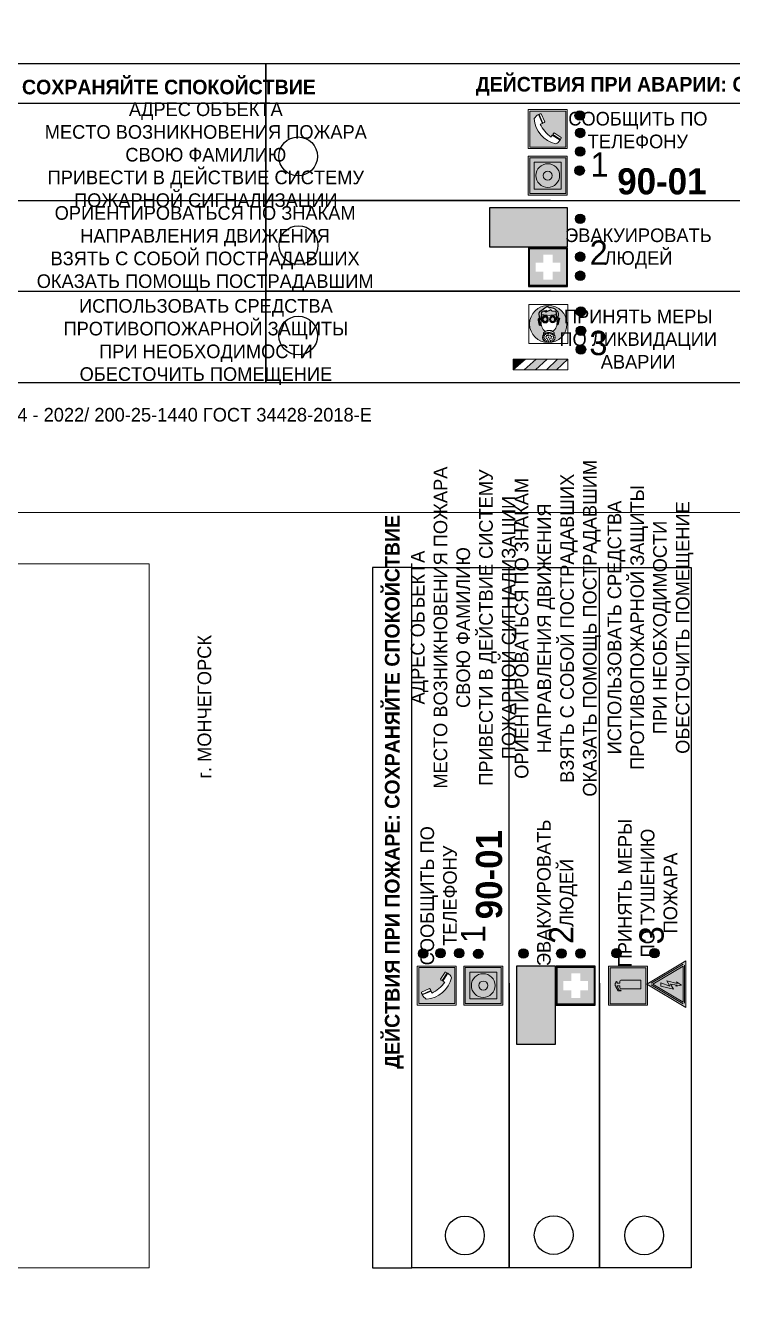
# Model space of a CAD drawing. Header units: millimetres. Extents: x 13810 to 67229, y 12374 to 21950.
# Drawn here: x 28586.3 to 28731.5, y 14384.2 to 14644.3 of the extents above; entities that cross this region are included whole.
import ezdxf

# ---------------------------------------------------------------- set-up
doc = ezdxf.new("R2010")
doc.units = ezdxf.units.MM
doc.styles.add('обычный', font='arial.ttf')
picture_1 = doc.add_image_def('image1.jpg', size_in_pixel=(337, 105))

# ---------------------------------------------------------------- blocks, each defined once
blk = doc.blocks.new('A$C3E6D3DDE')
at = {"lineweight": 5}
h = blk.add_hatch(color=40, dxfattribs=at)
h.paths.add_polyline_path([(24.1, 1.45), (16.46, -11.35), (31.74, -11.35)])
h.paths.add_polyline_path([(24.09, -0.46), (30.03, -10.41), (18.14, -10.41)], flags=16)
h.paths.add_polyline_path([(24.54, -3.08), (23.41, -6.02), (25.13, -5.01), (24.33, -8.5), (24.82, -8.27), (23.79, -9.86), (23.4, -8.04), (23.8, -8.43), (24.04, -6.29), (22.39, -7.25), (23.44, -3.08)], flags=0)
h = blk.add_hatch(color=256, dxfattribs=at)
h.paths.add_polyline_path([(24.37, 0.03, 0.567511), (23.82, 0.03), (17.59, -10.4, 0.582454), (17.86, -10.88), (30.32, -10.88, 0.582149), (30.6, -10.4)])
h.paths.add_polyline_path([(24.09, -0.46), (18.14, -10.41), (30.03, -10.41)], flags=16)
h.paths.add_polyline_path([(24.54, -3.08), (23.41, -6.02), (25.13, -5.01), (24.33, -8.5), (24.82, -8.27), (23.79, -9.86), (23.4, -8.04), (23.8, -8.43), (24.04, -6.29), (22.39, -7.25), (23.44, -3.08)], flags=0)
h = blk.add_hatch(color=40, dxfattribs=at)
h.paths.add_polyline_path([(24.09, -0.46), (18.14, -10.41), (30.03, -10.41)])
h.paths.add_polyline_path([(24.82, -8.27), (23.79, -9.86), (23.4, -8.04), (23.8, -8.43), (24.04, -6.29), (22.39, -7.25), (23.44, -3.08), (24.54, -3.08), (23.41, -6.02), (25.13, -5.01), (24.33, -8.5)], flags=16)
at = {"color": 40, "lineweight": 5}
for p, q in [((16.46, -11.35), (24.1, 1.45)), ((24.1, 1.45), (31.74, -11.35))]:
    blk.add_line(p, q, dxfattribs=at)
at = {"lineweight": 5}
for p, q in [((17.59, -10.4), (23.82, 0.03)), ((24.37, 0.03), (30.6, -10.4)), ((18.14, -10.41), (24.09, -0.46)), ((23.44, -3.08), (22.39, -7.25)), ((23.41, -6.02), (24.54, -3.08)), ((24.54, -3.08), (23.44, -3.08)), ((24.09, -0.46), (30.03, -10.41)), ((22.39, -7.25), (24.04, -6.29)), ((23.8, -8.43), (23.4, -8.04)), ((23.4, -8.04), (23.79, -9.86)), ((25.13, -5.01), (23.41, -6.02)), ((23.79, -9.86), (24.82, -8.27)), ((24.04, -6.29), (23.8, -8.43)), ((24.33, -8.5), (25.13, -5.01)), ((24.82, -8.27), (24.33, -8.5)), ((17.86, -10.88), (30.32, -10.88)), ((18.14, -10.41), (30.03, -10.41))]:
    blk.add_line(p, q, dxfattribs=at)
at = {"color": 50, "lineweight": 5}
blk.add_line((31.74, -11.35), (16.46, -11.35), dxfattribs=at)
blk = doc.blocks.new('A$C456E1F9C')
at = {"lineweight": 5}
h = blk.add_hatch(color=242, dxfattribs=at)
h.paths.add_polyline_path([(0.51, -1.47), (0.51, -13.26), (12.29, -13.26), (12.29, -1.47)])
h.paths.add_polyline_path([(5.42, -4.95, -0.254479), (4.78, -5.4), (3.52, -2.53, -0.209735), (4.23, -2.4)], flags=16)
h.paths.add_polyline_path([(8.53, -8.6), (10.87, -10.17), (10.54, -10.76), (8.03, -9.13, -0.192251)], flags=16)
h.paths.add_polyline_path([(4.61, -5.49, 0.005518), (3.87, -5.72, 0.128647), (7.49, -10.01, 0.00809), (7.83, -9.33), (10.47, -10.97, -0.16736), (8.99, -12.25, -0.327862), (1.95, -3.95, -0.166952), (3.36, -2.62)], flags=16)
at = {"color": 242, "lineweight": 5}
for p, q in [((0, -13.77), (0, -0.97)), ((12.8, -0.97), (0, -0.97)), ((4.61, -5.49), (3.36, -2.62)), ((3.52, -2.53), (4.78, -5.4)), ((4.23, -2.4), (5.42, -4.95)), ((12.8, -13.77), (12.8, -0.97)), ((7.83, -9.33), (10.47, -10.97)), ((8.03, -9.13), (10.54, -10.76)), ((10.81, -10.12), (8.53, -8.6)), ((10.54, -10.76), (10.8, -10.3)), ((10.8, -10.3), (10.81, -10.12)), ((0, -13.77), (12.8, -13.77))]:
    blk.add_line(p, q, dxfattribs=at)
blk.add_lwpolyline([(0.51, -1.47), (12.29, -1.47), (12.29, -13.26), (0.51, -13.26)], close=True, dxfattribs=at)
for centre, radius, start, end in [((4.59, -5.34), 2.99, 114.2845, 152.1974), ((11.12, -3.31), 9.19, 183.9915, 256.6009), ((4.02, -3.27), 0.891, 76.3284, 123.7092), ((14.98, -39.1), 35.17, 107.1487, 108.4135), ((13.86, -0.94), 11.08, 205.5536, 234.8762), ((4.68, -4.59), 0.824, 276.9621, 334.0723), ((-13.31, 0.8), 23.44, 332.5487, 334.4027), ((8.94, -9.5), 0.989, 114.4092, 157.9388), ((7.87, -9.46), 3, 291.9291, 329.9329)]:
    blk.add_arc(centre, radius, start, end, dxfattribs=at)
blk = doc.blocks.new('A$C54414219')
at = {"true_color": 0xffffff}
h = blk.add_hatch(color=7, dxfattribs=at)
h.paths.add_polyline_path([(2.39, -9.45), (2.39, -18.3), (11.23, -18.3), (11.23, -9.45)], flags=0)
h.paths.add_polyline_path([(10.71, -13.87, -1), (2.92, -13.87, -1)], flags=0)
h.paths.add_polyline_path([(8.3, -13.87, -1), (5.33, -13.87, -1)], flags=0)
h.paths.add_polyline_path([(0.41, -7.47), (0.41, -20.27), (13.21, -20.27), (13.21, -7.47)])
h.paths.add_polyline_path([(0.92, -19.77), (12.71, -19.77), (12.71, -7.98), (0.92, -7.98)], flags=16)
h.paths.add_polyline_path([(11.23, -9.45), (11.23, -18.3), (2.39, -18.3), (2.39, -9.45)], flags=0)
at = {"lineweight": 5}
h = blk.add_hatch(color=242, dxfattribs=at)
h.paths.add_polyline_path([(12.71, -7.98), (0.92, -7.98), (0.92, -19.77), (12.71, -19.77)])
h.paths.add_polyline_path([(11.23, -18.3), (2.39, -18.3), (2.39, -9.45), (11.23, -9.45)], flags=16)
h.paths.add_polyline_path([(10.71, -13.87, -1), (2.92, -13.87, -1)], flags=0)
h.paths.add_polyline_path([(8.3, -13.87, -1), (5.33, -13.87, -1)], flags=0)
at = {"true_color": 0xffffff}
h = blk.add_hatch(color=7, dxfattribs=at)
h.paths.add_polyline_path([(2.39, -9.45), (2.39, -18.3), (11.23, -18.3), (11.23, -9.45)])
h.paths.add_polyline_path([(10.71, -13.87, -1), (2.92, -13.87, -1)], flags=16)
h.paths.add_polyline_path([(8.3, -13.87, -1), (5.33, -13.87, -1)], flags=0)
at = {"lineweight": 5}
h = blk.add_hatch(color=242, dxfattribs=at)
h.paths.add_polyline_path([(2.92, -13.87, 1), (10.71, -13.87, 1)])
h.paths.add_polyline_path([(8.3, -13.87, -1), (5.33, -13.87, -1)], flags=16)
at = {"color": 242, "lineweight": 5}
for p, q in [((0.41, -20.27), (0.41, -7.47)), ((0.41, -7.47), (13.21, -7.47)), ((0.41, -7.47), (13.21, -7.47)), ((13.21, -20.27), (13.21, -7.47)), ((0.41, -20.27), (13.21, -20.27))]:
    blk.add_line(p, q, dxfattribs=at)
for points in [[(0.92, -7.98), (12.71, -7.98), (12.71, -19.77), (0.92, -19.77)], [(2.39, -9.45), (11.23, -9.45), (11.23, -18.3), (2.39, -18.3)]]:
    blk.add_lwpolyline(points, close=True, dxfattribs=at)
for radius in [3.89, 1.49]:
    blk.add_circle((6.81, -13.87), radius, dxfattribs=at)
blk = doc.blocks.new('A$C32E8229D')
at = {"true_color": 0xffffff}
blk.add_hatch(color=7, dxfattribs=at).paths.add_polyline_path([(0, 0), (0, -8), (16, -8), (16, 0)])
h = blk.add_hatch(color=126)
h.paths.add_polyline_path([(0.2, -0.2), (15.8, -0.2), (15.8, -7.8), (0.2, -7.8)])
h.paths.add_polyline_path([(13.49, -2.05), (12.08, -2.05), (11.37, -2.63, 0.162397), (11.29, -2.84), (11.29, -3.63), (10.35, -3.63), (10.35, -4.05), (11.68, -4.05), (11.68, -3.48), (12.26, -4.28), (11.29, -5.1), (11.29, -6.78), (11.85, -6.78), (11.85, -5.44), (12.8, -4.64), (12.8, -5.94), (14.46, -5.94), (14.46, -5.39), (13.45, -5.39), (13.45, -3.97), (12.46, -2.59), (13.15, -2.59), (13.69, -3.34), (14.18, -3)], flags=16)
h.paths.add_polyline_path([(10.74, -1.82, 1), (11.8, -1.82, 1)], flags=16)
h.paths.add_polyline_path([(9.39, -3.59), (5.99, -3.59), (6.56, -3.03), (5.91, -3.03), (5.1, -3.83), (5.91, -4.64), (6.56, -4.64), (5.99, -4.09), (9.39, -4.09)], flags=16)
h.paths.add_polyline_path([(4.29, -1.08), (1.72, -1.08), (1.72, -6.6), (4.29, -6.6)], flags=16)
at = {"color": 126}
blk.add_lwpolyline([(16, -8), (0, -8), (0, 0), (16, 0)], close=True, dxfattribs=at)
blk = doc.blocks.new('A$C18900ED3')
h = blk.add_hatch(color=126)
h.paths.add_polyline_path([(-0.18, -0.18), (-7.02, -0.18), (-7.02, -7.02), (-0.18, -7.02)])
h.paths.add_polyline_path([(-5.89, -4.46), (-5.89, -2.77), (-4.46, -2.77), (-4.46, -1.31), (-2.77, -1.31), (-2.77, -2.77), (-1.33, -2.77), (-1.33, -4.46), (-2.77, -4.46), (-2.77, -5.89), (-4.46, -5.89), (-4.46, -4.46)], flags=16)
at = {"color": 126}
for p, q in [((-7.2, 0), (-7.2, -7.2)), ((0, 0), (-7.2, 0)), ((0, -7.2), (0, 0)), ((-7.02, -7.02), (-7.02, -0.18)), ((-7.02, -0.18), (-0.18, -0.18)), ((-0.18, -0.18), (-0.18, -7.02)), ((-0.18, -7.02), (-7.02, -7.02)), ((-7.2, -7.2), (0, -7.2))]:
    blk.add_line(p, q, dxfattribs=at)
blk = doc.blocks.new('A$C3AD82952')
at = {"true_color": 0xf5f5ff}
h = blk.add_hatch(color=7, dxfattribs=at)
h.dxf.hatch_style = 1
h.paths.add_polyline_path([(8.21, 8.73, 0.414214), (7.89, 9.05), (7.22, 9.05), (7.22, 9.92), (7.59, 9.92, 1), (7.57, 10.36), (7.22, 10.36), (7.22, 10.6), (6.43, 10.6), (6.43, 10.36), (6.01, 10.36), (4.74, 9.59), (4.74, 8.69), (4.98, 8.73), (4.98, 9.26), (6.12, 9.91), (6.43, 9.91), (6.43, 9.05), (5.76, 9.05, 0.414214), (5.44, 8.73), (5.44, 2.2), (8.21, 2.2)], flags=0)
h.paths.add_polyline_path([(12.8, 12.8), (0, 12.8), (0, 0), (12.8, 0)])
h.paths.add_polyline_path([(0.51, 12.29), (12.29, 12.29), (12.29, 0.51), (0.51, 0.51)], flags=16)
h.paths.add_polyline_path([(4.74, 9.59), (6.01, 10.36), (6.43, 10.36), (6.43, 10.6), (7.22, 10.6), (7.22, 10.36), (7.59, 10.36, -0.94586), (7.59, 9.92), (7.22, 9.92), (7.22, 9.05), (7.89, 9.05, -0.414214), (8.21, 8.73), (8.21, 2.2), (5.44, 2.2), (5.44, 8.73, -0.414214), (5.76, 9.05), (6.43, 9.05), (6.43, 9.91), (6.12, 9.91), (4.98, 9.26), (4.98, 8.73), (4.74, 8.69)], flags=0)
h = blk.add_hatch(color=242)
h.dxf.hatch_style = 1
h.paths.add_polyline_path([(12.29, 12.29), (0.51, 12.29), (0.51, 0.51), (12.29, 0.51)])
h.paths.add_polyline_path([(4.74, 8.69), (4.74, 9.59), (6.01, 10.36), (6.43, 10.36), (6.43, 10.6), (7.22, 10.6), (7.22, 10.36), (7.59, 10.36, -0.94586), (7.59, 9.92), (7.22, 9.92), (7.22, 9.05), (7.89, 9.05, -0.414214), (8.21, 8.73), (8.21, 2.2), (5.44, 2.2), (5.44, 8.73, -0.414214), (5.76, 9.05), (6.43, 9.05), (6.43, 9.91), (6.12, 9.91), (4.98, 9.26), (4.98, 8.73)], flags=16)
h = blk.add_hatch(color=7, dxfattribs=at)
h.dxf.hatch_style = 1
h.paths.add_polyline_path([(8.21, 8.73, 0.414214), (7.89, 9.05), (7.22, 9.05), (7.22, 9.92), (7.59, 9.92, 1), (7.57, 10.36), (7.22, 10.36), (7.22, 10.6), (6.43, 10.6), (6.43, 10.36), (6.01, 10.36), (4.74, 9.59), (4.74, 8.69), (4.98, 8.73), (4.98, 9.26), (6.12, 9.91), (6.43, 9.91), (6.43, 9.05), (5.76, 9.05, 0.414214), (5.44, 8.73), (5.44, 2.2), (8.21, 2.2)])
at = {"color": 242, "lineweight": 5}
for p, q in [((0, 0), (0, 12.8)), ((0, 12.8), (12.8, 12.8)), ((12.8, 0), (12.8, 12.8)), ((6.01, 10.36), (4.74, 9.59)), ((4.74, 9.59), (4.74, 8.69)), ((4.74, 8.69), (4.98, 8.73)), ((4.98, 9.26), (6.12, 9.91)), ((4.98, 8.73), (4.98, 9.26)), ((5.44, 2.2), (5.44, 8.73)), ((5.76, 9.05), (6.43, 9.05)), ((6.01, 10.36), (6.43, 10.36)), ((6.12, 9.91), (6.43, 9.91)), ((7.22, 10.6), (6.43, 10.6)), ((6.43, 10.6), (6.43, 10.36)), ((6.43, 9.91), (6.43, 9.05)), ((7.22, 10.36), (7.22, 10.6)), ((7.59, 10.36), (7.22, 10.36)), ((7.22, 9.05), (7.22, 9.92)), ((7.59, 9.92), (7.22, 9.92)), ((7.89, 9.05), (7.22, 9.05)), ((8.21, 2.2), (8.21, 8.73)), ((0, 0), (12.8, 0)), ((5.44, 2.2), (8.21, 2.2))]:
    blk.add_line(p, q, dxfattribs=at)
blk.add_lwpolyline([(0.51, 12.29), (12.29, 12.29), (12.29, 0.51), (0.51, 0.51)], close=True, dxfattribs=at)
for centre, radius, start, end in [((5.76, 8.73), 0.32, 90, 180), ((7.58, 10.14), 0.223, 273.1875, 86.8125), ((7.89, 8.73), 0.32, 0, 90)]:
    blk.add_arc(centre, radius, start, end, dxfattribs=at)
blk = doc.blocks.new('A$C38D26F80')
h = blk.add_hatch(color=5)
h.dxf.hatch_style = 1
h.paths.add_polyline_path([(-8.77, -4.48, 1), (-0.19, -4.48, 1)])
h.paths.add_polyline_path([(-6.75, -3.58), (-6.75, -3.31), (-6.62, -3.22), (-6.5, -3.22), (-6.42, -3.3), (-6.39, -3.28), (-6.59, -2.23), (-6.59, -2.01), (-6.38, -1.58), (-4.76, -0.4), (-4.13, -0.79, -0.362848), (-2.1, -2.1, -0.201049), (-2.17, -2.48, 0.085434), (-2.26, -3.13), (-1.9, -3.16), (-2.25, -4.7), (-2.4, -4.59), (-2.43, -4.34), (-2.36, -4.34), (-2.14, -3.34), (-2.47, -3.42), (-2.58, -1.95), (-2.77, -1.58), (-3.58, -1.52), (-3.92, -1.26), (-5.05, -1.73), (-4.87, -1.39), (-5.41, -1.6), (-5.41, -1.46), (-6.13, -1.87), (-6.18, -3.5), (-6.56, -3.47), (-6.37, -4.59), (-6.16, -4.43), (-6.16, -4.66), (-6.36, -4.79), (-6.37, -4.8), (-6.51, -4.76)], flags=16)
h.paths.add_polyline_path([(-6.51, -4.76), (-6.36, -4.79), (-6.37, -4.8)], flags=0)
h.paths.add_polyline_path([(-5.92, -2.34, 0.089508), (-2.67, -2.35), (-2.48, -3.88, -0.268602), (-3.4, -6.18, 0.262449), (-5.2, -6.18, -0.268602), (-6.11, -3.88)], flags=16)
edge = h.paths.add_edge_path(flags=16)
edge.add_ellipse((-5.19, -3.41), major_axis=(0, 0.842), ratio=0.848992, start_angle=0, end_angle=360)
edge = h.paths.add_edge_path(flags=0)
edge.add_ellipse((-5.19, -3.39), major_axis=(0, 0.665), ratio=0.853798, start_angle=0, end_angle=360)
edge = h.paths.add_edge_path(flags=0)
edge.add_ellipse((-5.19, -3.4), major_axis=(0, 0.528), ratio=0.864094, start_angle=0, end_angle=360)
edge = h.paths.add_edge_path(flags=16)
edge.add_ellipse((-3.47, -3.4), major_axis=(0, 0.842), ratio=0.848992, start_angle=0, end_angle=360)
h.paths.add_polyline_path([(-3.13, -6.45), (-3.13, -6.84, 0.383174), (-5.57, -6.85), (-5.57, -6.49, -0.369952)], flags=16)
edge = h.paths.add_edge_path(flags=0)
edge.add_ellipse((-3.47, -3.39), major_axis=(0, 0.665), ratio=0.853798, start_angle=0, end_angle=360)
edge = h.paths.add_edge_path(flags=0)
edge.add_ellipse((-3.47, -3.4), major_axis=(0, 0.528), ratio=0.864094, start_angle=0, end_angle=360)
edge = h.paths.add_edge_path(flags=16)
edge.add_ellipse((-4.34, -7.57), major_axis=(-1.48, 0), ratio=0.744955, start_angle=0, end_angle=360)
h.paths.add_polyline_path([(-5.01, -6.85, -1), (-5.15, -6.85, -1)], flags=0)
h.paths.add_polyline_path([(-5.33, -7.14, -1), (-5.47, -7.14, -1)], flags=0)
h.paths.add_polyline_path([(-4.61, -6.71, -1), (-4.74, -6.71, -1)], flags=16)
h.paths.add_polyline_path([(-5.43, -7.51, -1), (-5.57, -7.51, -1)], flags=0)
h.paths.add_polyline_path([(-4.26, -6.67, -1), (-4.4, -6.67, -1)], flags=16)
h.paths.add_polyline_path([(-4.74, -7.14, -1), (-4.88, -7.14, -1)], flags=0)
h.paths.add_polyline_path([(-4.93, -7.43, -1), (-5.07, -7.43, -1)], flags=0)
h.paths.add_polyline_path([(-4.41, -7.07, -1), (-4.54, -7.07, -1)], flags=0)
h.paths.add_polyline_path([(-5.33, -7.87, -1), (-5.46, -7.87, -1)], flags=0)
h.paths.add_polyline_path([(-3.8, -6.71, -1), (-3.94, -6.71, -1)], flags=16)
h.paths.add_polyline_path([(-4.85, -7.78, -1), (-4.98, -7.78, -1)], flags=0)
h.paths.add_polyline_path([(-3.96, -7.14, -1), (-4.1, -7.14, -1)], flags=0)
h.paths.add_polyline_path([(-4.33, -7.53, -1), (-4.47, -7.53, -1)], flags=0)
h.paths.add_polyline_path([(-5.09, -8.12, -1), (-5.23, -8.12, -1)], flags=0)
h.paths.add_polyline_path([(-3.5, -6.94, -1), (-3.64, -6.94, -1)], flags=0)
h.paths.add_polyline_path([(-4.54, -7.97, -1), (-4.68, -7.97, -1)], flags=0)
h.paths.add_polyline_path([(-3.66, -7.39, -1), (-3.8, -7.39, -1)], flags=0)
h.paths.add_polyline_path([(-4.73, -8.35, -1), (-4.86, -8.35, -1)], flags=0)
h.paths.add_polyline_path([(-4.09, -7.96, -1), (-4.23, -7.96, -1)], flags=0)
h.paths.add_polyline_path([(-3.77, -7.74, -1), (-3.91, -7.74, -1)], flags=0)
h.paths.add_polyline_path([(-3.22, -7.27, -1), (-3.35, -7.27, -1)], flags=0)
h.paths.add_polyline_path([(-4.34, -8.4, -1), (-4.47, -8.4, -1)], flags=0)
h.paths.add_polyline_path([(-3.16, -7.61, -1), (-3.3, -7.61, -1)], flags=0)
h.paths.add_polyline_path([(-3.9, -8.35, -1), (-4.04, -8.35, -1)], flags=0)
h.paths.add_polyline_path([(-3.32, -7.91, -1), (-3.46, -7.91, -1)], flags=0)
h.paths.add_polyline_path([(-3.55, -8.23, -1), (-3.69, -8.23, -1)], flags=0)
at = {"color": 5, "lineweight": 5}
for p, q in [((-4.48, 0), (-8.96, 0)), ((-8.96, 0), (-8.96, -4.48)), ((-4.48, 0), (0, 0)), ((0, 0), (0, -4.48)), ((-6.59, -2.01), (-6.38, -1.58)), ((-6.59, -2.23), (-6.59, -2.01)), ((-6.39, -3.28), (-6.59, -2.23)), ((-6.38, -1.58), (-4.76, -0.4)), ((-6.13, -1.87), (-6.18, -3.5)), ((-5.41, -1.46), (-6.13, -1.87)), ((-5.92, -2.34), (-6.11, -3.88)), ((-4.87, -1.39), (-5.41, -1.6)), ((-5.41, -1.6), (-5.41, -1.46)), ((-3.92, -1.26), (-5.05, -1.73)), ((-5.05, -1.73), (-4.87, -1.39)), ((-4.76, -0.4), (-4.13, -0.79)), ((-3.58, -1.52), (-3.92, -1.26)), ((-2.77, -1.58), (-3.58, -1.52)), ((-2.58, -1.95), (-2.77, -1.58)), ((-2.67, -2.34), (-2.48, -3.88)), ((-2.47, -3.42), (-2.58, -1.95)), ((-8.96, -8.96), (-8.96, -4.48)), ((-6.75, -3.31), (-6.62, -3.22)), ((-6.75, -3.58), (-6.75, -3.31)), ((-6.51, -4.76), (-6.75, -3.58)), ((-6.62, -3.22), (-6.5, -3.22)), ((-6.18, -3.5), (-6.56, -3.47)), ((-6.56, -3.47), (-6.37, -4.59)), ((-6.37, -4.8), (-6.51, -4.76)), ((-6.5, -3.22), (-6.42, -3.3)), ((-6.42, -3.3), (-6.39, -3.28)), ((-6.37, -4.59), (-6.16, -4.43)), ((-6.16, -4.66), (-6.37, -4.8)), ((-6.16, -4.43), (-6.16, -4.66)), ((-2.14, -3.34), (-2.47, -3.42)), ((-2.43, -4.34), (-2.4, -4.59)), ((-2.43, -4.34), (-2.36, -4.34)), ((-2.4, -4.59), (-2.25, -4.7)), ((-2.36, -4.34), (-2.14, -3.34)), ((-1.9, -3.16), (-2.26, -3.13)), ((-2.25, -4.7), (-1.9, -3.16)), ((0, -8.96), (0, -4.48)), ((-5.57, -6.49), (-5.57, -6.85)), ((-3.13, -6.45), (-3.13, -6.84)), ((-4.48, -8.96), (-8.96, -8.96)), ((-4.48, -8.96), (0, -8.96))]:
    blk.add_line(p, q, dxfattribs=at)
at = {"color": 5}
for p, q in [((-6.59, -2.01), (-6.38, -1.58)), ((-6.59, -2.23), (-6.59, -2.01)), ((-6.39, -3.28), (-6.59, -2.23)), ((-6.38, -1.58), (-4.76, -0.4)), ((-6.13, -1.87), (-6.18, -3.5)), ((-5.41, -1.46), (-6.13, -1.87)), ((-4.87, -1.39), (-5.41, -1.6)), ((-5.41, -1.6), (-5.41, -1.46)), ((-3.92, -1.26), (-5.05, -1.73)), ((-5.05, -1.73), (-4.87, -1.39)), ((-4.76, -0.4), (-4.13, -0.79)), ((-3.58, -1.52), (-3.92, -1.26)), ((-2.77, -1.58), (-3.58, -1.52)), ((-2.58, -1.95), (-2.77, -1.58)), ((-2.47, -3.42), (-2.58, -1.95)), ((-6.75, -3.31), (-6.62, -3.22)), ((-6.75, -3.58), (-6.75, -3.31)), ((-6.51, -4.76), (-6.75, -3.58)), ((-6.62, -3.22), (-6.5, -3.22)), ((-6.18, -3.5), (-6.56, -3.47)), ((-6.56, -3.47), (-6.37, -4.59)), ((-6.37, -4.8), (-6.51, -4.76)), ((-6.36, -4.79), (-6.51, -4.76)), ((-6.5, -3.22), (-6.42, -3.3)), ((-6.42, -3.3), (-6.39, -3.28)), ((-6.37, -4.59), (-6.16, -4.43)), ((-6.16, -4.66), (-6.37, -4.8)), ((-6.16, -4.66), (-6.36, -4.79)), ((-6.16, -4.43), (-6.16, -4.66)), ((-2.14, -3.34), (-2.47, -3.42)), ((-2.4, -4.59), (-2.43, -4.34)), ((-2.43, -4.34), (-2.36, -4.34)), ((-2.25, -4.7), (-2.4, -4.59)), ((-2.36, -4.34), (-2.14, -3.34)), ((-2.26, -3.13), (-1.9, -3.16)), ((-1.9, -3.16), (-2.25, -4.7))]:
    blk.add_line(p, q, dxfattribs=at)
at = {"color": 5, "lineweight": 5}
for centre, radius in [((-4.48, -4.48), 4.29), ((-5.5, -7.51), 0.0678), ((-5.4, -7.14), 0.0678), ((-5.4, -7.87), 0.0678), ((-5.16, -8.12), 0.0678), ((-5.08, -6.85), 0.0678), ((-5, -7.43), 0.0678), ((-4.91, -7.78), 0.0678), ((-4.81, -7.14), 0.0678), ((-4.79, -8.35), 0.0678), ((-4.67, -6.71), 0.0678), ((-4.61, -7.97), 0.0678), ((-4.47, -7.07), 0.0678), ((-4.4, -7.53), 0.0678), ((-4.4, -8.4), 0.0678), ((-4.33, -6.67), 0.0678), ((-4.16, -7.96), 0.0678), ((-4.03, -7.14), 0.0678), ((-3.97, -8.35), 0.0678), ((-3.87, -6.71), 0.0678), ((-3.84, -7.74), 0.0678), ((-3.73, -7.39), 0.0678), ((-3.62, -8.23), 0.0678), ((-3.57, -6.94), 0.0678), ((-3.39, -7.91), 0.0678), ((-3.28, -7.27), 0.0678), ((-3.23, -7.61), 0.0678)]:
    blk.add_circle(centre, radius, dxfattribs=at)
for centre, radius, start, end in [((-4.28, 6.66), 9.15, 259.6987, 280.1569), ((-0.47, -3.05), 1.79, 161.5846, 182.4584), ((-2.6, -2.2), 0.513, 326.4781, 11.7739), ((-3.66, -4.24), 2.47, 171.573, 231.7124), ((-4.93, -4.24), 2.47, 308.2876, 8.427), ((-4.33, -7.88), 1.87, 50.358, 131.5662), ((-4.34, -8.2), 1.82, 48.4943, 132.3565), ((-4.3, -7.78), 1.83, 60.5889, 119.4111)]:
    blk.add_arc(centre, radius, start, end, dxfattribs=at)
at = {"color": 5}
for centre, radius, start, end in [((-3.89, -2.66), 1.88, 17.387, 97.1599), ((-0.35, -3.07), 1.91, 162.2553, 181.7878), ((-2.6, -2.2), 0.511, 326.3906, 11.8614)]:
    blk.add_arc(centre, radius, start, end, dxfattribs=at)
at = {"color": 5, "lineweight": 5}
for centre, major_axis, ratio in [((-5.19, -3.41), (0, 0.842), 0.848992), ((-5.19, -3.39), (0, 0.665), 0.853798), ((-5.19, -3.4), (0, 0.528), 0.864094), ((-3.47, -3.4), (0, 0.842), 0.848992), ((-3.47, -3.39), (0, 0.665), 0.853798), ((-3.47, -3.4), (0, 0.528), 0.864094), ((-4.34, -7.57), (-1.48, 0), 0.744955)]:
    blk.add_ellipse(centre, major_axis=major_axis, ratio=ratio, dxfattribs=at)
blk = doc.blocks.new('A$C47DD6509')
at = {"lineweight": 5}
for points in [[(-8.69, 0), (-11.19, 0), (-11.19, -2.22)], [(-4.22, 0), (-6.45, 0), (-8.91, -2.22), (-6.61, -2.22)], [(0, 0), (-2.09, 0), (-4.36, -2.22), (-2.29, -2.22)]]:
    blk.add_hatch(color=242, dxfattribs=at).paths.add_polyline_path(points)
at = {"color": 242, "lineweight": 5}
for p, q in [((-11.19, -2.22), (-8.69, 0)), ((-11.19, -2.22), (-11.19, 0)), ((-11.19, 0), (-8.69, 0)), ((-11.19, 0), (0, 0)), ((-8.91, -2.22), (-6.45, 0)), ((-6.61, -2.22), (-4.22, 0)), ((-4.36, -2.22), (-2.09, 0)), ((-2.29, -2.22), (0, 0)), ((0, 0), (0, -2.22)), ((0, -2.22), (-11.19, -2.22))]:
    blk.add_line(p, q, dxfattribs=at)

msp = doc.modelspace()

# ---------------------------------------------------------------- hatches: boundary and pattern name
at = {"lineweight": 0}
h = msp.add_hatch(color=256, dxfattribs=at)
h.dxf.hatch_style = 1
h.paths.add_polyline_path([(28699.16, 14625.76, 1), (28701.09, 14625.76, 1)])
h = msp.add_hatch(color=256, dxfattribs=at)
h.dxf.hatch_style = 1
h.paths.add_polyline_path([(28699.26, 14622.17, 1), (28701.2, 14622.17, 1)])
h = msp.add_hatch(color=256, dxfattribs=at)
h.dxf.hatch_style = 1
h.paths.add_polyline_path([(28699.22, 14618.36, 1), (28701.16, 14618.36, 1)])
h = msp.add_hatch(color=256, dxfattribs=at)
h.dxf.hatch_style = 1
h.paths.add_polyline_path([(28699.14, 14614.44, 1), (28701.07, 14614.44, 1)])
h = msp.add_hatch(color=256, dxfattribs=at)
h.dxf.hatch_style = 1
h.paths.add_polyline_path([(28699.23, 14604.55, 1), (28701.16, 14604.55, 1)])
h = msp.add_hatch(color=256, dxfattribs=at)
h.dxf.hatch_style = 1
h.paths.add_polyline_path([(28699.27, 14596.77, 1), (28701.2, 14596.77, 1)])
h = msp.add_hatch(color=256, dxfattribs=at)
h.dxf.hatch_style = 1
h.paths.add_polyline_path([(28699.26, 14592.87, 1), (28701.19, 14592.87, 1)])
h = msp.add_hatch(color=256, dxfattribs=at)
h.dxf.hatch_style = 1
h.paths.add_polyline_path([(28699.42, 14585.51, 1), (28701.35, 14585.51, 1)])
h = msp.add_hatch(color=256, dxfattribs=at)
h.dxf.hatch_style = 1
h.paths.add_polyline_path([(28699.41, 14581.57, 1), (28701.34, 14581.57, 1)])
h = msp.add_hatch(color=256, dxfattribs=at)
h.dxf.hatch_style = 1
h.paths.add_polyline_path([(28699.42, 14577.73, 1), (28701.35, 14577.73, 1)])
h = msp.add_hatch(color=256, dxfattribs=at)
h.dxf.hatch_style = 1
h.paths.add_polyline_path([(28667.98, 14452.69, 1), (28667.98, 14454.63, 1)])
h = msp.add_hatch(color=256, dxfattribs=at)
h.dxf.hatch_style = 1
h.paths.add_polyline_path([(28671.57, 14452.8, 1), (28671.57, 14454.73, 1)])
h = msp.add_hatch(color=256, dxfattribs=at)
h.dxf.hatch_style = 1
h.paths.add_polyline_path([(28675.38, 14452.76, 1), (28675.38, 14454.69, 1)])
h = msp.add_hatch(color=256, dxfattribs=at)
h.dxf.hatch_style = 1
h.paths.add_polyline_path([(28679.31, 14452.68, 1), (28679.31, 14454.61, 1)])
h = msp.add_hatch(color=256, dxfattribs=at)
h.dxf.hatch_style = 1
h.paths.add_polyline_path([(28688.57, 14452.69, 1), (28688.57, 14454.62, 1)])
h = msp.add_hatch(color=256, dxfattribs=at)
h.dxf.hatch_style = 1
h.paths.add_polyline_path([(28696.35, 14452.73, 1), (28696.35, 14454.66, 1)])
h = msp.add_hatch(color=256, dxfattribs=at)
h.dxf.hatch_style = 1
h.paths.add_polyline_path([(28700.26, 14452.72, 1), (28700.26, 14454.65, 1)])
h = msp.add_hatch(color=256, dxfattribs=at)
h.dxf.hatch_style = 1
h.paths.add_polyline_path([(28707.68, 14452.78, 1), (28707.68, 14454.71, 1)])
h = msp.add_hatch(color=256, dxfattribs=at)
h.dxf.hatch_style = 1
h.paths.add_polyline_path([(28715.45, 14452.79, 1), (28715.45, 14454.72, 1)])

# ---------------------------------------------------------------- linework, layer by layer
at = {"color": 126, "lineweight": 0, "true_color": 0x008754}
for points in [[(28466.55, 14939.23), (29066.55, 14939.23), (29066.55, 14544.23), (28466.55, 14544.23)], [(28466.55, 14544.23), (29066.55, 14544.23), (29066.55, 14149.23), (28466.55, 14149.23)]]:
    msp.add_lwpolyline(points, close=True, dxfattribs=at)
for points in [[(28491.91, 14628.29), (28635.68, 14628.29), (28635.68, 14636.35), (28491.91, 14636.35)], [(28635.68, 14628.29), (28779.45, 14628.29), (28779.45, 14636.35), (28635.68, 14636.35)], [(28491.91, 14628.29), (28635.68, 14628.29), (28635.68, 14570.89), (28491.91, 14570.89)], [(28635.68, 14628.29), (28779.45, 14628.29), (28779.45, 14570.89), (28635.68, 14570.89)], [(28665.63, 14389.15), (28665.63, 14532.92), (28657.58, 14532.92), (28657.58, 14389.15)], [(28665.63, 14389.15), (28665.63, 14532.92), (28723.03, 14532.92), (28723.03, 14389.15)]]:
    msp.add_lwpolyline(points, close=True)
for points in [[(28550.33, 14608.3), (28491.91, 14608.3), (28635.68, 14608.3)], [(28694.1, 14608.3), (28635.68, 14608.3), (28779.45, 14608.3)], [(28550.33, 14589.72), (28491.91, 14589.72), (28635.68, 14589.72)], [(28694.1, 14589.72), (28635.68, 14589.72), (28779.45, 14589.72)], [(28685.62, 14447.57), (28685.62, 14389.15), (28685.62, 14532.92)], [(28704.2, 14447.57), (28704.2, 14389.15), (28704.2, 14532.92)]]:
    msp.add_lwpolyline(points)
for centre, radius in [((28700.12, 14625.76), 0.966), ((28700.23, 14622.17), 0.966), ((28642.31, 14617.37), 3.98), ((28700.19, 14618.36), 0.966), ((28700.11, 14614.44), 0.966), ((28700.19, 14604.55), 0.966), ((28642.4, 14599.15), 3.98), ((28700.23, 14596.77), 0.966), ((28700.23, 14592.87), 0.966), ((28700.38, 14585.51), 0.966), ((28642.34, 14580.57), 3.98), ((28700.38, 14581.57), 0.966), ((28700.38, 14577.73), 0.966), ((28667.98, 14453.66), 0.966), ((28671.57, 14453.76), 0.966), ((28675.38, 14453.73), 0.966), ((28679.31, 14453.64), 0.966), ((28688.57, 14453.66), 0.966), ((28696.35, 14453.7), 0.966), ((28700.26, 14453.69), 0.966), ((28707.68, 14453.75), 0.966), ((28715.45, 14453.75), 0.966), ((28676.55, 14395.78), 3.98), ((28694.78, 14395.87), 3.98), ((28713.35, 14395.81), 3.98)]:
    msp.add_circle(centre, radius)

# ---------------------------------------------------------------- block references
for name, p, xscale, yscale, zscale in [('A$C456E1F9C', (28689.57, 14627.58), 0.625, 0.625, 0.625), ('A$C54414219', (28689.31, 14622.09), 0.625, 0.625, 0.625), ('A$C18900ED3', (28697.63, 14598.62), 1.111111111007631, 1.111111111007631, 1.111111111007631), ('A$C38D26F80', (28697.66, 14586.95), 0.8928571427240968, 0.8928571427240968, 0.8928571427240968)]:
    msp.add_blockref(name, p, dxfattribs=dict(xscale=xscale, yscale=yscale, zscale=zscale))
at = {"xscale": -1}
msp.add_blockref('A$C32E8229D', (28697.63, 14606.77), dxfattribs=at)
at = {"color": 242, "true_color": 0xc1121c}
msp.add_blockref('A$C47DD6509', (28697.66, 14575.74), dxfattribs=at)
at = {"rotation": 90}
for name, p, xscale, yscale, zscale in [('A$C456E1F9C', (28666.17, 14443.1), 0.625, 0.625, 0.625), ('A$C54414219', (28671.65, 14442.85), 0.625, 0.625, 0.625), ('A$C18900ED3', (28695.3, 14451.1), 1.111111111007631, 1.111111111007631, 1.111111111007631), ('A$C3AD82952', (28714.03, 14443.05), 0.625, 0.625, 0.625), ('A$C3E6D3DDE', (28714.84, 14432.34), 0.625, 0.625, 0.625)]:
    msp.add_blockref(name, p, dxfattribs=dict(at, xscale=xscale, yscale=yscale, zscale=zscale))
at = {"xscale": -1, "rotation": 90}
msp.add_blockref('A$C32E8229D', (28687.15, 14451.1), dxfattribs=at)

# ---------------------------------------------------------------- texts
at = {"lineweight": 0, "attachment_point": 5, "style": 'обычный'}
for s, insert, char_height, width in [('{\\fProxima Nova Rg|b1|i0|c204|p2;ДЕЙСТВИЯ ПРИ ПОЖАРЕ: СОХРАНЯЙТЕ СПОКОЙСТВИЕ\\H1.6644x; }', (28589.08, 14631.17), 3, 175.1736), ('{\\fProxima Nova Rg|b1|i0|c204|p2;ДЕЙСТВИЯ ПРИ АВАРИИ: СОХРАНЯЙТЕ СПОКОЙСТВИЕ\\H1.6644x; }', (28735.29, 14631.75), 3, 175.1736), ('\\pi-8.4,l8.4,t8.4;{\\fProxima Nova Rg|b0|i0|c204|p2;АДРЕС ОБЪЕКТА\\PМЕСТО ВОЗНИКНОВЕНИЯ ПОЖАРА \\PСВОЮ ФАМИЛИЮ\\PПРИВЕСТИ В ДЕЙСТВИЕ СИСТЕМУ \\PПОЖАРНОЙ СИГНАЛИЗАЦИИ}', (28623.37, 14617.31), 2.8, 126.6484), ('{\\fProxima Nova Rg|b0|i0|c204|p2;СООБЩИТЬ ПО \\PТЕЛЕФОНУ}', (28712.06, 14622.75), 2.8, 126.6484), ('{\\fProxima Nova Rg|b0|i0|c204|p2;1\\H1.1667x; }', (28704.17, 14615.68), 5, 126.6484), ('{\\fProxima Nova Rg|b1|i0|c204|p2;\\H1.0714x;90-01\\fProxima Nova Rg|b0|i0|c204|p2;\\H0.93331x; \\H1.3449x; }', (28716.99, 14612.21), 5, 126.6484), ('\\pi-8.4,l8.4,t8.4;{\\fProxima Nova Rg|b0|i0|c204|p2;ОРИЕНТИРОВАТЬСЯ ПО ЗНАКАМ \\PНАПРАВЛЕНИЯ ДВИЖЕНИЯ\\PВЗЯТЬ С СОБОЙ ПОСТРАДАВШИХ\\PОКАЗАТЬ ПОМОЩЬ ПОСТРАДАВШИМ}', (28623.23, 14598.34), 2.8, 126.6484), ('{\\fProxima Nova Rg|b0|i0|c204|p2;ЭВАКУИРОВАТЬ \\PЛЮДЕЙ}', (28712.17, 14598.43), 2.8, 126.6484), ('{\\fProxima Nova Rg|b0|i0|c204|p2;2\\H1.1967x; }', (28704.02, 14597.6), 5, 126.6484), ('\\pi-8.4,l8.4,t8.4;{\\fProxima Nova Rg|b0|i0|c204|p2;ИСПОЛЬЗОВАТЬ СРЕДСТВА \\PПРОТИВОПОЖАРНОЙ ЗАЩИТЫ \\PПРИ НЕОБХОДИМОСТИ \\PОБЕСТОЧИТЬ ПОМЕЩЕНИЕ}', (28623.39, 14579.26), 2.8, 126.6484), ('{\\fProxima Nova Rg|b0|i0|c204|p2;ПРИНЯТЬ МЕРЫ \\PПО ЛИКВИДАЦИИ \\PАВАРИИ}', (28712.13, 14579.85), 2.8, 126.6484), ('{\\fProxima Nova Rg|b0|i0|c204|p2;3\\H1.1967x; }', (28703.95, 14579.02), 5, 126.6484), ('\\pi-8.4,l8.4,t8.4;{\\fProxima Nova Rg|b0|i0|c204|p2;ИЗГОТОВИТЕЛЬ: ИП АНДРЕЕВ А. А.\\fProxima Nova Rg|b0|i0|c0|p2; \\fProxima Nova Rg|b0|i0|c204|p2;ФП-24 - 2022/ 200-25-1440 ГОСТ 34428-2018-Е\\H1.2266x; }', (28583.43, 14563.91), 2.8, 191.3484)]:
    msp.add_mtext(s, dxfattribs=dict(at, insert=insert, char_height=char_height, width=width))
at = {"lineweight": 0, "attachment_point": 5, "rotation": 90, "style": 'обычный'}
for s, insert, char_height, width in [('\\pi-8.4,l8.4,t8.4;{\\fProxima Nova Rg|b0|i0|c204|p2;ОРИЕНТИРОВАТЬСЯ ПО ЗНАКАМ \\PНАПРАВЛЕНИЯ ДВИЖЕНИЯ\\PВЗЯТЬ С СОБОЙ ПОСТРАДАВШИХ\\PОКАЗАТЬ ПОМОЩЬ ПОСТРАДАВШИМ}', (28695.59, 14520.46), 2.8, 126.6484), ('\\pi-8.4,l8.4,t8.4;{\\fProxima Nova Rg|b0|i0|c204|p2;АДРЕС ОБЪЕКТА\\PМЕСТО ВОЗНИКНОВЕНИЯ ПОЖАРА \\PСВОЮ ФАМИЛИЮ\\PПРИВЕСТИ В ДЕЙСТВИЕ СИСТЕМУ \\PПОЖАРНОЙ СИГНАЛИЗАЦИИ}', (28676.61, 14520.61), 2.8, 126.6484), ('\\pi-8.4,l8.4,t8.4;{\\fProxima Nova Rg|b0|i0|c204|p2;ИСПОЛЬЗОВАТЬ СРЕДСТВА \\PПРОТИВОПОЖАРНОЙ ЗАЩИТЫ \\PПРИ НЕОБХОДИМОСТИ \\PОБЕСТОЧИТЬ ПОМЕЩЕНИЕ}', (28714.66, 14520.62), 2.8, 126.6484), ('{\\fProxima Nova Rg|b1|i0|c204|p2;ДЕЙСТВИЯ ПРИ ПОЖАРЕ: СОХРАНЯЙТЕ СПОКОЙСТВИЕ\\H1.6644x; }', (28662.07, 14486.86), 3, 175.1736), ('\\pi-8.4,l8.4,t8.4;{\\fProxima Nova Rg|b0|i0|c204|p2;г. МОНЧЕГОРСК\\H1.1997x; }', (28623.09, 14504.33), 2.8, 126.6484), ('{\\fProxima Nova Rg|b0|i0|c204|p2;СООБЩИТЬ ПО \\PТЕЛЕФОНУ}', (28671.17, 14465.54), 2.8, 126.6484), ('{\\fProxima Nova Rg|b1|i0|c204|p2;\\H1.0714x;90-01\\fProxima Nova Rg|b0|i0|c204|p2;\\H0.93331x; \\H1.3449x; }', (28681.53, 14469.87), 5, 126.6484), ('{\\fProxima Nova Rg|b0|i0|c204|p2;ЭВАКУИРОВАТЬ \\PЛЮДЕЙ}', (28695.5, 14466.14), 2.8, 126.6484), ('{\\fProxima Nova Rg|b0|i0|c204|p2;ПРИНЯТЬ МЕРЫ \\PПО ТУШЕНИЮ \\PПОЖАРА}', (28714.08, 14466.1), 2.8, 126.6484), ('{\\fProxima Nova Rg|b0|i0|c204|p2;1\\H1.1667x; }', (28678.24, 14457.64), 5, 126.6484), ('{\\fProxima Nova Rg|b0|i0|c204|p2;2\\H1.1967x; }', (28696.32, 14457.49), 5, 126.6484), ('{\\fProxima Nova Rg|b0|i0|c204|p2;3\\H1.1967x; }', (28714.9, 14457.42), 5, 126.6484)]:
    msp.add_mtext(s, dxfattribs=dict(at, insert=insert, char_height=char_height, width=width))

# ---------------------------------------------------------------- pictures from other files: only their frames are drawn
at = {"color": 7, "lineweight": 0, "true_color": 0xf5f5ff}
image = msp.add_image(picture_1, insert=(28611.72, 14389.15), size_in_units=(144.52, 45.03), rotation=90, dxfattribs=at)
image.dxf.flags = 7

doc.saveas('drawing.dxf')
